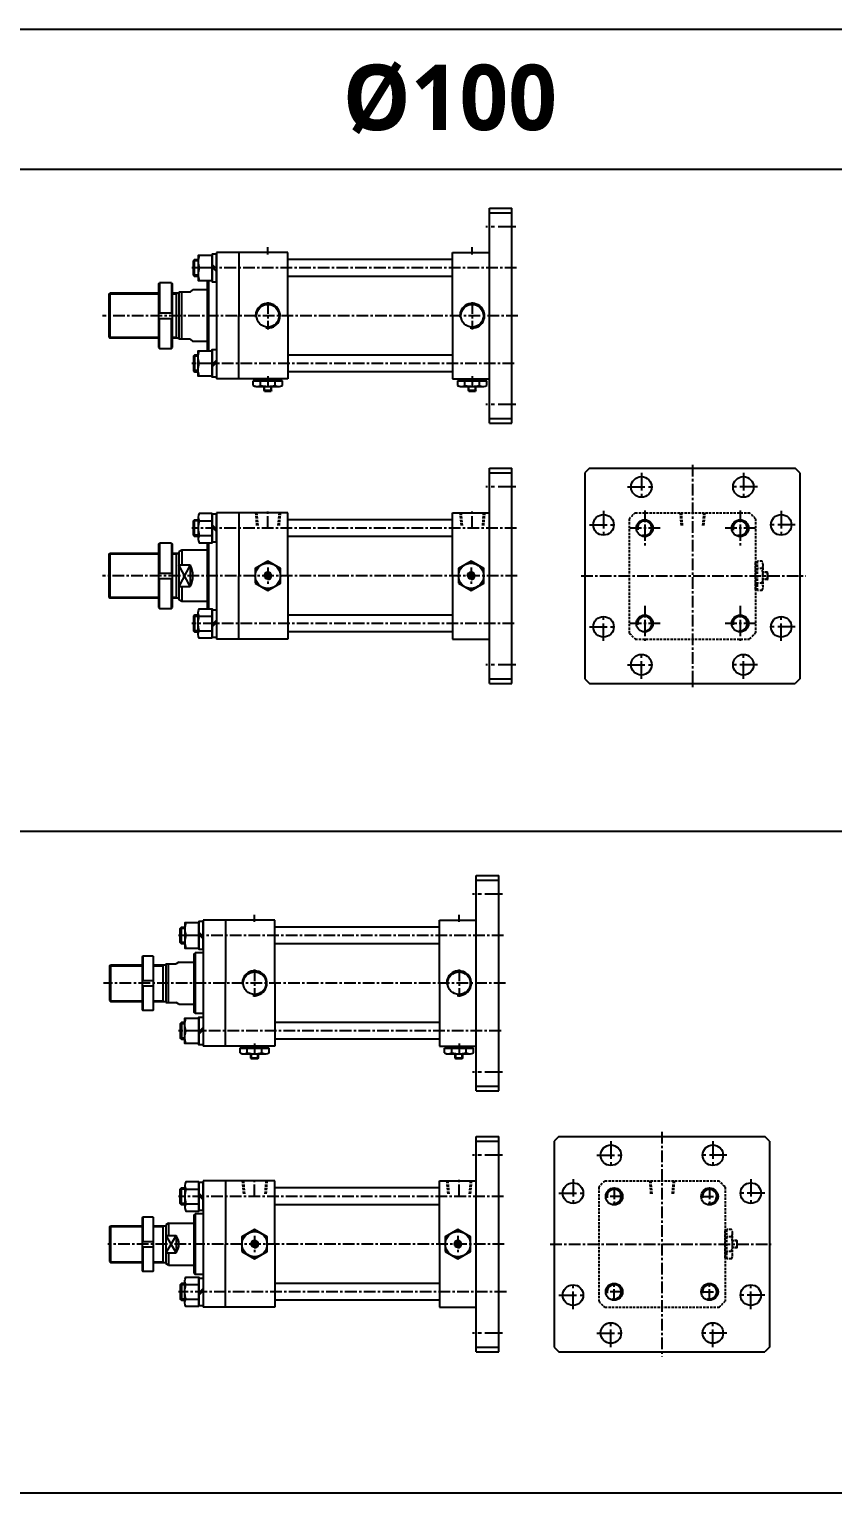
# Model space of a CAD drawing. Extents: x -819 to 9014, y 0 to 4350.
# Drawn here: x 3046 to 3905, y 2786 to 4350 of the extents above; entities that cross this region are included whole.
import ezdxf

# ---------------------------------------------------------------- set-up
doc = ezdxf.new("R2010")
doc.units = 0
doc.header["$LTSCALE"] = 10
doc.header["$MEASUREMENT"] = 0
for name, pattern in [('CENTER', [2, 1.25, -0.25, 0.25, -0.25]), ('CENTERX2', [4, 2.5, -0.5, 0.5, -0.5]), ('HIDDEN', [0.375, 0.25, -0.125])]:
    doc.linetypes.add(name, pattern=pattern)
doc.layers.get('0').update_dxf_attribs({"linetype": 'CONTINUOUS'})
doc.layers.get('DEFPOINTS').update_dxf_attribs({"linetype": 'CONTINUOUS'})
for name, color, linetype in [('CEN', 1, 'CENTERX2'), ('CENTER', 1, 'CENTER'), ('Line', 7, 'CONTINUOUS'), ('ML', 7, 'CONTINUOUS'), ('THIN', 3, 'CONTINUOUS'), ('외형선', 3, 'CONTINUOUS'), ('중심선', 1, 'CENTER')]:
    doc.layers.add(name, color=color, linetype=linetype)
doc.styles.add('문자', font='romans.shx')

msp = doc.modelspace()

# ---------------------------------------------------------------- linework, layer by layer
for p, q in [((0, 4349.7), (5072.2, 4349.7)), ((5072.2, 4199.7), (0, 4199.7)), ((0, 3492.7), (5072.2, 3492.7)), ((0, 2785.7), (5072.2, 2785.7))]:
    msp.add_line(p, q)
at = {"color": 7, "linetype": 'Continuous'}
for p, q in [((3285.3, 3969.1), (3285.3, 3974.1)), ((3285.3, 3974.1), (3291.6, 3974.1)), ((3286.3, 3974.1), (3286.3, 3976.1)), ((3286.3, 3976.1), (3315.4, 3976.1)), ((3291.6, 3974.1), (3316.4, 3974.1)), ((3293.1, 3969.1), (3293.1, 3974.1)), ((3308.6, 3969.1), (3308.6, 3974.1)), ((3315.4, 3974.1), (3315.4, 3976.1)), ((3316.4, 3969.1), (3316.4, 3974.1)), ((3503.8, 3969.1), (3503.8, 3974.1)), ((3503.8, 3974.1), (3510.1, 3974.1)), ((3504.8, 3974.1), (3504.8, 3976.1)), ((3504.8, 3976.1), (3533.9, 3976.1)), ((3510.1, 3974.1), (3534.9, 3974.1)), ((3511.6, 3969.1), (3511.6, 3974.1)), ((3527.1, 3969.1), (3527.1, 3974.1)), ((3533.9, 3974.1), (3533.9, 3976.1)), ((3534.9, 3969.1), (3534.9, 3974.1)), ((3288.4, 3968.1), (3313.3, 3968.1)), ((3296.8, 3968.3), (3296.8, 3968.3)), ((3296.8, 3963.6), (3296.8, 3968.1)), ((3296.8, 3963.6), (3297.3, 3963.1)), ((3304.8, 3963.6), (3296.8, 3963.6)), ((3297.3, 3963.1), (3304.3, 3963.1)), ((3304.8, 3963.6), (3304.3, 3963.1)), ((3304.8, 3963.6), (3304.8, 3968.1)), ((3506.9, 3968.1), (3531.8, 3968.1)), ((3515.3, 3968.3), (3515.3, 3968.3)), ((3515.3, 3963.6), (3515.3, 3968.1)), ((3515.3, 3963.6), (3515.8, 3963.1)), ((3523.3, 3963.6), (3515.3, 3963.6)), ((3515.8, 3963.1), (3522.8, 3963.1)), ((3523.3, 3963.6), (3522.8, 3963.1)), ((3523.3, 3963.6), (3523.3, 3968.1)), ((3271.1, 3255.8), (3271.1, 3260.8)), ((3271.1, 3260.8), (3277.5, 3260.8)), ((3272.1, 3260.8), (3272.1, 3262.8)), ((3272.1, 3262.8), (3301.3, 3262.8)), ((3274.3, 3254.8), (3299.1, 3254.8)), ((3277.5, 3260.8), (3302.3, 3260.8)), ((3278.9, 3255.8), (3278.9, 3260.8)), ((3282.7, 3255.1), (3282.7, 3255.1)), ((3282.7, 3250.3), (3282.7, 3254.8)), ((3290.7, 3250.3), (3290.7, 3254.8)), ((3294.5, 3255.8), (3294.5, 3260.8)), ((3301.3, 3260.8), (3301.3, 3262.8)), ((3302.3, 3255.8), (3302.3, 3260.8)), ((3489.6, 3255.8), (3489.6, 3260.8)), ((3489.6, 3260.8), (3496, 3260.8)), ((3490.6, 3260.8), (3490.6, 3262.8)), ((3490.6, 3262.8), (3519.8, 3262.8)), ((3492.8, 3254.8), (3517.6, 3254.8)), ((3496, 3260.8), (3520.8, 3260.8)), ((3497.4, 3255.8), (3497.4, 3260.8)), ((3501.2, 3255.1), (3501.2, 3255.1)), ((3501.2, 3250.3), (3501.2, 3254.8)), ((3509.2, 3250.3), (3509.2, 3254.8)), ((3513, 3255.8), (3513, 3260.8)), ((3519.8, 3260.8), (3519.8, 3262.8)), ((3520.8, 3255.8), (3520.8, 3260.8)), ((3282.7, 3250.3), (3283.2, 3249.8)), ((3290.7, 3250.3), (3282.7, 3250.3)), ((3283.2, 3249.8), (3290.2, 3249.8)), ((3290.7, 3250.3), (3290.2, 3249.8)), ((3501.2, 3250.3), (3501.7, 3249.8)), ((3509.2, 3250.3), (3501.2, 3250.3)), ((3501.7, 3249.8), (3508.7, 3249.8)), ((3509.2, 3250.3), (3508.7, 3249.8))]:
    msp.add_line(p, q, dxfattribs=at)
for points in [[(3287.3, 3757.8), (3300.8, 3750), (3314.3, 3757.8), (3314.3, 3773.4), (3300.8, 3781.2), (3287.3, 3773.4)], [(3504.6, 3757.8), (3518.1, 3750), (3531.6, 3757.8), (3531.6, 3773.4), (3518.1, 3781.2), (3504.6, 3773.4)], [(3299.4, 3768.1), (3298, 3765.6), (3299.4, 3763.1), (3302.3, 3763.1), (3303.7, 3765.6), (3302.3, 3768.1)], [(3516.7, 3768.1), (3515.2, 3765.6), (3516.7, 3763.1), (3519.5, 3763.1), (3521, 3765.6), (3519.5, 3768.1)], [(3273.2, 3043.6), (3286.7, 3035.8), (3300.2, 3043.6), (3300.2, 3059.2), (3286.7, 3067), (3273.2, 3059.2)], [(3490.5, 3043.6), (3504, 3035.8), (3517.5, 3043.6), (3517.5, 3059.2), (3504, 3067), (3490.5, 3059.2)], [(3285.3, 3053.9), (3283.8, 3051.4), (3285.3, 3048.9), (3288.2, 3048.9), (3289.6, 3051.4), (3288.2, 3053.9)], [(3502.5, 3053.9), (3501.1, 3051.4), (3502.5, 3048.9), (3505.4, 3048.9), (3506.8, 3051.4), (3505.4, 3053.9)]]:
    msp.add_lwpolyline(points, close=True, dxfattribs=at)
for centre, radius in [((3300.8, 3765.6), 13.5), ((3518.1, 3765.6), 13.5), ((3300.8, 3765.6), 3.5), ((3518.1, 3765.6), 3.5), ((3286.7, 3051.4), 13.5), ((3286.7, 3051.4), 3.5), ((3504, 3051.4), 13.5), ((3504, 3051.4), 3.5)]:
    msp.add_circle(centre, radius, dxfattribs=at)
for centre, radius, start, end in [((3288.4, 3973.7), 5.62, 235.6158, 270), ((3289.2, 3976.3), 8.22, 241.7006, 298.2994), ((3300.8, 3999.4), 31.3, 255.6172, 270.0141), ((3300.9, 3999.4), 31.3, 269.9859, 284.3828), ((3312.5, 3976.3), 8.22, 241.7006, 298.2994), ((3506.9, 3973.7), 5.62, 235.6158, 270), ((3507.7, 3976.3), 8.22, 241.7006, 298.2994), ((3519.3, 3999.4), 31.3, 255.6172, 270.0141), ((3519.4, 3999.4), 31.3, 269.9859, 284.3828), ((3531, 3976.3), 8.22, 241.7006, 298.2994), ((3274.3, 3260.4), 5.62, 235.6158, 270), ((3275, 3263), 8.22, 241.7006, 298.2994), ((3286.7, 3286.1), 31.3, 255.6172, 270.0141), ((3286.7, 3286.1), 31.3, 269.9859, 284.3828), ((3298.4, 3263), 8.22, 241.7006, 298.2994), ((3492.8, 3260.4), 5.62, 235.6158, 270), ((3493.5, 3263), 8.22, 241.7006, 298.2994), ((3505.2, 3286.1), 31.3, 255.6172, 270.0141), ((3505.2, 3286.1), 31.3, 269.9859, 284.3828), ((3516.9, 3263), 8.22, 241.7006, 298.2994)]:
    msp.add_arc(centre, radius, start, end, dxfattribs=at)
at = {"layer": 'CEN', "color": 1, "linetype": 'CENTER', "ltscale": 1.5}
for p, q in [((3565.8, 4138.6), (3533.8, 4138.6)), ((3565.8, 3948.6), (3533.8, 3948.6)), ((3700.2, 3875.6), (3700.2, 3845.6)), ((3809.2, 3875.6), (3809.2, 3845.6)), ((3565.8, 3860.6), (3533.8, 3860.6)), ((3685.2, 3860.6), (3715.2, 3860.6)), ((3824.2, 3860.6), (3794.2, 3860.6)), ((3659.7, 3835.1), (3659.7, 3805.1)), ((3849.7, 3835.1), (3849.7, 3805.1)), ((3644.7, 3820.1), (3674.7, 3820.1)), ((3864.7, 3820.1), (3834.7, 3820.1)), ((3659.7, 3696.1), (3659.7, 3726.1)), ((3849.7, 3696.1), (3849.7, 3726.1)), ((3644.7, 3711.1), (3674.7, 3711.1)), ((3864.7, 3711.1), (3834.7, 3711.1)), ((3700.2, 3655.6), (3700.2, 3685.6)), ((3809.2, 3655.6), (3809.2, 3685.6)), ((3565.8, 3670.6), (3533.8, 3670.6)), ((3685.2, 3670.6), (3715.2, 3670.6)), ((3824.2, 3670.6), (3794.2, 3670.6)), ((3551.7, 3425.3), (3519.7, 3425.3)), ((3551.7, 3235.3), (3519.7, 3235.3)), ((3667.6, 3161.4), (3667.6, 3131.4)), ((3776.6, 3161.4), (3776.6, 3131.4)), ((3551.7, 3146.4), (3519.7, 3146.4)), ((3652.6, 3146.4), (3682.6, 3146.4)), ((3791.6, 3146.4), (3761.6, 3146.4)), ((3627.1, 3120.9), (3627.1, 3090.9)), ((3817.1, 3120.9), (3817.1, 3090.9)), ((3612.1, 3105.9), (3642.1, 3105.9)), ((3832.1, 3105.9), (3802.1, 3105.9)), ((3627.1, 2981.9), (3627.1, 3011.9)), ((3817.1, 2981.9), (3817.1, 3011.9)), ((3612.1, 2996.9), (3642.1, 2996.9)), ((3832.1, 2996.9), (3802.1, 2996.9)), ((3551.7, 2956.4), (3519.7, 2956.4)), ((3652.6, 2956.4), (3682.6, 2956.4)), ((3667.6, 2941.4), (3667.6, 2971.4)), ((3791.6, 2956.4), (3761.6, 2956.4)), ((3776.6, 2941.4), (3776.6, 2971.4))]:
    msp.add_line(p, q, dxfattribs=at)
at = {"layer": 'CENTER'}
for p, q in [((3703.7, 3835.6), (3703.7, 3797.7)), ((3805.7, 3835.6), (3805.7, 3797.7)), ((3720.2, 3816.6), (3687.3, 3816.6)), ((3822.2, 3816.6), (3789.3, 3816.6)), ((3703.7, 3733.6), (3703.7, 3695.7)), ((3805.7, 3733.6), (3805.7, 3695.7)), ((3720.2, 3714.6), (3687.3, 3714.6)), ((3822.2, 3714.6), (3789.3, 3714.6)), ((3679.3, 3102.4), (3662.9, 3102.4)), ((3671.1, 3111.8), (3671.1, 3092.9)), ((3764.9, 3102.4), (3781.3, 3102.4)), ((3773.1, 3111.8), (3773.1, 3092.9)), ((3671.1, 2990.9), (3671.1, 3009.8)), ((3773.1, 2990.9), (3773.1, 3009.8)), ((3679.3, 3000.4), (3662.9, 3000.4)), ((3764.9, 3000.4), (3781.3, 3000.4))]:
    msp.add_line(p, q, dxfattribs=at)
at = {"layer": 'DEFPOINTS', "color": 0, "linetype": 'ByBlock'}
for p in [(3561.8, 3880.6), (3547.7, 3166.4)]:
    msp.add_point(p, dxfattribs=at)
at = {"layer": 'Line', "color": 6, "linetype": 'HIDDEN'}
for p, q in [((3287.6, 3833.1), (3288.9, 3819.1)), ((3288.8, 3833.1), (3290.1, 3818.6)), ((3312.9, 3833.1), (3311.6, 3818.6)), ((3314.1, 3833.1), (3312.8, 3819.1)), ((3506.1, 3833.1), (3507.4, 3819.1)), ((3507.3, 3833.1), (3508.6, 3818.6)), ((3531.4, 3833.1), (3530.1, 3818.6)), ((3532.6, 3833.1), (3531.3, 3819.1)), ((3741.5, 3833.1), (3742.7, 3819.1)), ((3742.7, 3833.1), (3743.9, 3818.6)), ((3766.8, 3833.1), (3765.5, 3818.6)), ((3767.9, 3833.1), (3766.7, 3819.1)), ((3273.5, 3118.9), (3274.7, 3104.9)), ((3274.7, 3118.9), (3275.9, 3104.3)), ((3298.8, 3118.9), (3297.5, 3104.3)), ((3299.9, 3118.9), (3298.7, 3104.9)), ((3492, 3118.9), (3493.2, 3104.9)), ((3493.2, 3118.9), (3494.4, 3104.3)), ((3517.3, 3118.9), (3516, 3104.3)), ((3518.4, 3118.9), (3517.2, 3104.9)), ((3708.9, 3118.9), (3710.1, 3104.9)), ((3710.1, 3118.9), (3711.3, 3104.3)), ((3734.2, 3118.9), (3732.9, 3104.3)), ((3735.3, 3118.9), (3734.1, 3104.9))]:
    msp.add_line(p, q, dxfattribs=at)
at = {"layer": 'ML'}
for p, q in [((3537.8, 4158.6), (3561.8, 4158.6)), ((3537.8, 4153.6), (3561.8, 4153.6)), ((3561.8, 3928.6), (3561.8, 4158.6)), ((3222.6, 4085.6), (3222.6, 4103.6)), ((3241.2, 4098.2), (3245.8, 4093.6)), ((3245.8, 4111.1), (3245.8, 3976.1)), ((3269.8, 4111.1), (3245.8, 4111.1)), ((3504.9, 4111.1), (3531.3, 4111.1)), ((3241.2, 4094.6), (3227.5, 4094.6)), ((3241.2, 4095.6), (3245.8, 4091)), ((3130.8, 4066.6), (3131.8, 4067.6)), ((3130.8, 4066.6), (3130.8, 4020.6)), ((3131.8, 4067.6), (3131.8, 4019.6)), ((3183.9, 4077.6), (3184.9, 4078.6)), ((3183.9, 4077.6), (3183.9, 4009.6)), ((3184.9, 4078.6), (3184.9, 4046.6)), ((3197.9, 4078.6), (3184.9, 4078.6)), ((3197.9, 4078.6), (3197.9, 4046.6)), ((3197.9, 4078.6), (3198.9, 4077.6)), ((3198.9, 4009.6), (3198.9, 4077.6)), ((3202.8, 4067.6), (3202.8, 4019.6)), ((3205.8, 4068.6), (3205.8, 4018.6)), ((3208.8, 4018.6), (3208.8, 4068.6)), ((3217.8, 4068.6), (3220.8, 4071.1)), ((3235.8, 4081.1), (3235.8, 4006.1)), ((3237.3, 4081.1), (3237.3, 4006.1)), ((3183.9, 4046.6), (3198.9, 4046.6)), ((3183.9, 4040.6), (3198.9, 4040.6)), ((3184.9, 4008.6), (3184.9, 4040.6)), ((3197.9, 4008.6), (3197.9, 4040.6)), ((3130.8, 4020.6), (3131.8, 4019.6)), ((3183.9, 4009.6), (3184.9, 4008.6)), ((3184.9, 4008.6), (3197.9, 4008.6)), ((3197.9, 4008.6), (3198.9, 4009.6)), ((3217.8, 4018.6), (3220.8, 4016.1)), ((3222.6, 4001.6), (3222.6, 3983.6)), ((3241.2, 3992.6), (3227.5, 3992.6)), ((3241.2, 3991.6), (3245.8, 3996.2)), ((3241.2, 3989), (3245.8, 3993.6)), ((3269.8, 3976.1), (3245.8, 3976.1)), ((3537.8, 3933.6), (3561.8, 3933.6)), ((3537.8, 3928.6), (3561.8, 3928.6)), ((3537.8, 3880.6), (3561.8, 3880.6)), ((3561.8, 3650.6), (3561.8, 3880.6)), ((3644.7, 3880.6), (3639.7, 3875.6)), ((3644.7, 3880.6), (3864.7, 3880.6)), ((3869.7, 3875.6), (3864.7, 3880.6)), ((3537.8, 3875.6), (3561.8, 3875.6)), ((3639.7, 3875.6), (3639.7, 3655.6)), ((3869.7, 3875.6), (3869.7, 3655.6)), ((3269.8, 3833.1), (3245.8, 3833.1)), ((3245.8, 3833.1), (3245.8, 3698.1)), ((3504.9, 3833.1), (3531.3, 3833.1)), ((3222.6, 3807.6), (3222.6, 3825.6)), ((3226.2, 3828.3), (3226.2, 3804.9)), ((3227.5, 3824.4), (3241.2, 3824.4)), ((3241.2, 3820.2), (3245.8, 3815.6)), ((3241.2, 3817.6), (3245.8, 3813)), ((3183.9, 3799.6), (3184.9, 3800.6)), ((3197.9, 3800.6), (3184.9, 3800.6)), ((3184.9, 3800.6), (3184.9, 3768.6)), ((3197.9, 3800.6), (3198.9, 3799.6)), ((3197.9, 3800.6), (3197.9, 3768.6)), ((3227.5, 3808.8), (3241.2, 3808.8)), ((3235.8, 3801), (3235.8, 3730.2)), ((3237.3, 3801), (3237.3, 3730.2)), ((3130.8, 3788.6), (3131.8, 3789.6)), ((3130.8, 3788.6), (3130.8, 3742.6)), ((3131.8, 3789.6), (3131.8, 3741.6)), ((3183.9, 3799.6), (3183.9, 3731.6)), ((3198.9, 3731.6), (3198.9, 3799.6)), ((3202.8, 3789.6), (3202.8, 3741.6)), ((3208.8, 3793.1), (3205.8, 3791.4)), ((3205.8, 3791.4), (3205.8, 3739.9)), ((3208.8, 3793.1), (3208.8, 3777.2)), ((3205.8, 3777.2), (3217.8, 3777.2)), ((3217.8, 3777.2), (3217.8, 3754.1)), ((3183.9, 3768.6), (3198.9, 3768.6)), ((3183.9, 3762.6), (3198.9, 3762.6)), ((3184.9, 3730.6), (3184.9, 3762.6)), ((3197.9, 3730.6), (3197.9, 3762.6)), ((3205.8, 3754.1), (3217.8, 3754.1)), ((3208.8, 3754.1), (3208.8, 3738.1)), ((3130.8, 3742.6), (3131.8, 3741.6)), ((3208.8, 3738.1), (3205.8, 3739.9)), ((3183.9, 3731.6), (3184.9, 3730.6)), ((3184.9, 3730.6), (3197.9, 3730.6)), ((3197.9, 3730.6), (3198.9, 3731.6)), ((3222.6, 3723.6), (3222.6, 3705.6)), ((3226.2, 3702.9), (3226.2, 3726.3)), ((3227.5, 3722.4), (3241.2, 3722.4)), ((3227.5, 3706.8), (3241.2, 3706.8)), ((3241.2, 3713.6), (3245.8, 3718.2)), ((3241.2, 3711), (3245.8, 3715.6)), ((3269.8, 3698.1), (3245.8, 3698.1)), ((3537.8, 3655.6), (3561.8, 3655.6)), ((3537.8, 3650.6), (3561.8, 3650.6)), ((3639.7, 3655.6), (3644.7, 3650.6)), ((3644.7, 3650.6), (3864.7, 3650.6)), ((3869.7, 3655.6), (3864.7, 3650.6)), ((3523.7, 3445.3), (3547.7, 3445.3)), ((3547.7, 3215.3), (3547.7, 3445.3)), ((3523.7, 3440.3), (3547.7, 3440.3)), ((3231.7, 3397.8), (3231.7, 3262.8)), ((3255.7, 3397.8), (3231.7, 3397.8)), ((3490.7, 3397.8), (3517.2, 3397.8)), ((3208.5, 3372.3), (3208.5, 3390.3)), ((3227.1, 3381.3), (3213.3, 3381.3)), ((3227.1, 3384.9), (3231.7, 3380.3)), ((3227.1, 3382.3), (3231.7, 3377.7)), ((3221.7, 3361.3), (3223.2, 3362.8)), ((3223.2, 3362.8), (3223.2, 3297.8)), ((3131.7, 3348.8), (3132.7, 3349.8)), ((3131.7, 3348.8), (3131.7, 3311.8)), ((3132.7, 3349.8), (3132.7, 3310.8)), ((3166.6, 3358.8), (3167.1, 3359.3)), ((3166.6, 3358.8), (3166.6, 3301.8)), ((3167.1, 3359.3), (3167.1, 3333.3)), ((3178.1, 3359.3), (3167.1, 3359.3)), ((3178.1, 3359.3), (3178.1, 3333.3)), ((3178.1, 3359.3), (3178.6, 3358.8)), ((3178.6, 3301.8), (3178.6, 3358.8)), ((3188.7, 3349.8), (3188.7, 3310.8)), ((3191.7, 3350.8), (3191.7, 3309.8)), ((3194.7, 3309.8), (3194.7, 3350.8)), ((3205.7, 3352.8), (3202.7, 3350.8)), ((3221.7, 3361.3), (3221.7, 3299.3)), ((3166.6, 3333.3), (3178.6, 3333.3)), ((3166.6, 3327.3), (3178.6, 3327.3)), ((3167.1, 3327.3), (3167.1, 3301.3)), ((3178.1, 3327.3), (3178.1, 3301.3)), ((3131.7, 3311.8), (3132.7, 3310.8)), ((3166.6, 3301.8), (3167.1, 3301.3)), ((3167.1, 3301.3), (3178.1, 3301.3)), ((3178.1, 3301.3), (3178.6, 3301.8)), ((3205.7, 3307.8), (3202.7, 3309.8)), ((3208.5, 3288.3), (3208.5, 3270.3)), ((3223.2, 3297.8), (3221.7, 3299.3)), ((3227.1, 3279.3), (3213.3, 3279.3)), ((3227.1, 3278.3), (3231.7, 3282.9)), ((3227.1, 3275.7), (3231.7, 3280.3)), ((3255.7, 3262.8), (3231.7, 3262.8)), ((3523.7, 3220.3), (3547.7, 3220.3)), ((3523.7, 3215.3), (3547.7, 3215.3)), ((3523.7, 3166.4), (3547.7, 3166.4)), ((3523.7, 3161.4), (3547.7, 3161.4)), ((3547.7, 2936.4), (3547.7, 3166.4)), ((3612.1, 3166.4), (3607.1, 3161.4)), ((3607.1, 3161.4), (3607.1, 2941.4)), ((3612.1, 3166.4), (3832.1, 3166.4)), ((3837.1, 3161.4), (3832.1, 3166.4)), ((3837.1, 3161.4), (3837.1, 2941.4)), ((3212.1, 3114.1), (3212.1, 3090.7)), ((3255.7, 3118.9), (3231.7, 3118.9)), ((3231.7, 3118.9), (3231.7, 2983.9)), ((3490.7, 3118.9), (3517.2, 3118.9)), ((3208.5, 3093.4), (3208.5, 3111.4)), ((3213.3, 3110.2), (3227.1, 3110.2)), ((3227.1, 3106), (3231.7, 3101.4)), ((3227.1, 3103.4), (3231.7, 3098.8)), ((3213.3, 3094.6), (3227.1, 3094.6)), ((3221.7, 3082.4), (3223.2, 3083.9)), ((3221.7, 3082.4), (3221.7, 3020.4)), ((3223.2, 3083.9), (3223.2, 3018.9)), ((3131.7, 3069.9), (3132.7, 3070.9)), ((3131.7, 3069.9), (3131.7, 3032.9)), ((3132.7, 3070.9), (3132.7, 3031.9)), ((3166.6, 3079.9), (3167.1, 3080.4)), ((3166.6, 3079.9), (3166.6, 3022.9)), ((3167.1, 3080.4), (3167.1, 3054.4)), ((3178.1, 3080.4), (3167.1, 3080.4)), ((3178.1, 3080.4), (3178.1, 3054.4)), ((3178.1, 3080.4), (3178.6, 3079.9)), ((3178.6, 3022.9), (3178.6, 3079.9)), ((3188.7, 3070.9), (3188.7, 3031.9)), ((3194.7, 3073.9), (3191.7, 3072.1)), ((3191.7, 3072.1), (3191.7, 3030.6)), ((3194.7, 3073.9), (3194.7, 3060.6)), ((3166.6, 3054.4), (3178.6, 3054.4)), ((3191.7, 3060.6), (3202.7, 3060.6)), ((3202.7, 3060.6), (3202.7, 3042.1)), ((3166.6, 3048.4), (3178.6, 3048.4)), ((3167.1, 3048.4), (3167.1, 3022.4)), ((3178.1, 3048.4), (3178.1, 3022.4)), ((3191.7, 3042.1), (3202.7, 3042.1)), ((3194.7, 3042.1), (3194.7, 3028.9)), ((3131.7, 3032.9), (3132.7, 3031.9)), ((3166.6, 3022.9), (3167.1, 3022.4)), ((3167.1, 3022.4), (3178.1, 3022.4)), ((3178.1, 3022.4), (3178.6, 3022.9)), ((3194.7, 3028.9), (3191.7, 3030.6)), ((3221.7, 3020.4), (3223.2, 3018.9)), ((3208.5, 3009.4), (3208.5, 2991.4)), ((3212.1, 2988.7), (3212.1, 3012.1)), ((3213.3, 3008.2), (3227.1, 3008.2)), ((3227.1, 2999.4), (3231.7, 3004)), ((3213.3, 2992.6), (3227.1, 2992.6)), ((3227.1, 2996.8), (3231.7, 3001.4)), ((3255.7, 2983.9), (3231.7, 2983.9)), ((3523.7, 2941.4), (3547.7, 2941.4)), ((3607.1, 2941.4), (3612.1, 2936.4)), ((3837.1, 2941.4), (3832.1, 2936.4)), ((3523.7, 2936.4), (3547.7, 2936.4)), ((3612.1, 2936.4), (3832.1, 2936.4))]:
    msp.add_line(p, q, dxfattribs=at)
at = {"layer": 'ML', "color": 1, "linetype": 'CENTER'}
for p, q in [((3300.8, 4109), (3300.8, 4116.7)), ((3519.3, 4109), (3519.3, 4116.7)), ((3300.8, 4058.1), (3300.8, 4029)), ((3519.3, 4058.1), (3519.3, 4029)), ((3300.8, 3979.1), (3300.8, 3967.5)), ((3519.3, 3979.1), (3519.3, 3967.5)), ((3754.7, 3884.1), (3754.7, 3645.8)), ((3300.8, 3817), (3300.8, 3834.9)), ((3519.3, 3817), (3519.3, 3834.9)), ((3300.8, 3774.4), (3300.8, 3756.8)), ((3518.1, 3774.4), (3518.1, 3756.8)), ((3635.7, 3765.6), (3875.9, 3765.6)), ((3286.7, 3395.7), (3286.7, 3403.4)), ((3505.2, 3395.7), (3505.2, 3403.4)), ((3286.7, 3344.8), (3286.7, 3315.8)), ((3505.2, 3344.8), (3505.2, 3315.8)), ((3286.7, 3265.8), (3286.7, 3254.2)), ((3505.2, 3265.8), (3505.2, 3254.2)), ((3722.1, 3171.6), (3722.1, 2931.4)), ((3286.7, 3102.7), (3286.7, 3120.6)), ((3505.2, 3102.7), (3505.2, 3120.6)), ((3286.7, 3060.2), (3286.7, 3042.6)), ((3504, 3060.2), (3504, 3042.6)), ((3602.6, 3051.4), (3839.1, 3051.4))]:
    msp.add_line(p, q, dxfattribs=at)
at = {"layer": 'ML', "color": 2}
for p, q in [((3202.8, 4066.8), (3204.1, 4067.6)), ((3202.8, 4020.3), (3204.1, 4019.6)), ((3297.3, 3968.3), (3297.3, 3968.3)), ((3297.3, 3963.1), (3297.3, 3968.1)), ((3304.3, 3963.1), (3304.3, 3968.1)), ((3515.8, 3968.3), (3515.8, 3968.3)), ((3515.8, 3963.1), (3515.8, 3968.1)), ((3522.8, 3963.1), (3522.8, 3968.1)), ((3561.8, 3842.6), (3561.8, 3843)), ((3202.8, 3788.9), (3204.1, 3789.6)), ((3217.8, 3777.2), (3205.8, 3754.1)), ((3217.8, 3754.1), (3205.8, 3777.2)), ((3202.8, 3742.4), (3204.1, 3741.6)), ((3188.7, 3349), (3190, 3349.8)), ((3188.7, 3311.5), (3190, 3310.8)), ((3283.2, 3255), (3283.2, 3255)), ((3283.2, 3249.8), (3283.2, 3254.8)), ((3290.2, 3249.8), (3290.2, 3254.8)), ((3501.7, 3255), (3501.7, 3255)), ((3501.7, 3249.8), (3501.7, 3254.8)), ((3508.7, 3249.8), (3508.7, 3254.8)), ((3188.7, 3070.1), (3190, 3070.9)), ((3191.7, 3060.6), (3202.7, 3042.1)), ((3202.7, 3060.6), (3191.7, 3042.1)), ((3188.7, 3032.6), (3190, 3031.9))]:
    msp.add_line(p, q, dxfattribs=at)
at = {"layer": 'ML', "color": 6, "linetype": 'HIDDEN'}
for p, q in [((3693.7, 3833.1), (3815.7, 3833.1)), ((3687.2, 3826.7), (3687.2, 3704.6)), ((3822.2, 3826.7), (3822.2, 3704.6)), ((3822.2, 3751), (3822.2, 3780.2)), ((3824.2, 3780.2), (3822.2, 3780.2)), ((3829.2, 3781.2), (3824.2, 3781.2)), ((3824.2, 3756.4), (3824.2, 3781.2)), ((3829.2, 3773.4), (3824.2, 3773.4)), ((3830.2, 3753.2), (3830.2, 3778.1)), ((3834.7, 3769.6), (3830.2, 3769.6)), ((3834.7, 3769.6), (3835.2, 3769.1)), ((3834.7, 3769.6), (3834.7, 3761.6)), ((3829.2, 3757.8), (3824.2, 3757.8)), ((3824.2, 3750), (3824.2, 3756.4)), ((3830, 3762.1), (3830, 3762.1)), ((3830, 3761.6), (3830, 3761.6)), ((3835.2, 3769.1), (3830.2, 3769.1)), ((3835.2, 3762.1), (3830.2, 3762.1)), ((3834.7, 3761.6), (3830.2, 3761.6)), ((3834.7, 3761.6), (3835.2, 3762.1)), ((3835.2, 3762.1), (3835.2, 3769.1)), ((3824.2, 3751), (3822.2, 3751)), ((3829.2, 3750), (3824.2, 3750)), ((3693.7, 3698.1), (3815.7, 3698.1)), ((3654.6, 3112.4), (3654.6, 2990.3)), ((3661.1, 3118.9), (3783.2, 3118.9)), ((3789.6, 3112.4), (3789.6, 2990.3)), ((3789.6, 3036.8), (3789.6, 3066)), ((3791.6, 3066), (3789.6, 3066)), ((3796.6, 3067), (3791.6, 3067)), ((3791.6, 3042.1), (3791.6, 3067)), ((3796.6, 3059.2), (3791.6, 3059.2)), ((3797.6, 3038.9), (3797.6, 3063.8)), ((3802.1, 3055.4), (3797.6, 3055.4)), ((3802.6, 3054.9), (3797.6, 3054.9)), ((3802.1, 3055.4), (3802.6, 3054.9)), ((3802.1, 3055.4), (3802.1, 3047.4)), ((3802.6, 3047.9), (3802.6, 3054.9)), ((3791.6, 3036.8), (3789.6, 3036.8)), ((3796.6, 3043.6), (3791.6, 3043.6)), ((3791.6, 3035.8), (3791.6, 3042.1)), ((3796.6, 3035.8), (3791.6, 3035.8)), ((3797.4, 3047.9), (3797.4, 3047.9)), ((3797.4, 3047.4), (3797.4, 3047.4)), ((3802.6, 3047.9), (3797.6, 3047.9)), ((3802.1, 3047.4), (3797.6, 3047.4)), ((3802.1, 3047.4), (3802.6, 3047.9)), ((3661.1, 2983.9), (3783.2, 2983.9))]:
    msp.add_line(p, q, dxfattribs=at)
at = {"layer": 'ML'}
for points in [[(3226.2, 4085.6), (3222.6, 4085.6), (3221.2, 4086.9), (3221.2, 4102.2), (3222.6, 4103.6), (3226.2, 4103.6)], [(3245.8, 4079.8), (3245.8, 4109.4), (3241.2, 4109.4), (3241.2, 4079.8), (3245.8, 4079.8)], [(3245.8, 4007.4), (3245.8, 3977.8), (3241.2, 3977.8), (3241.2, 4007.4), (3245.8, 4007.4)], [(3226.2, 4001.6), (3222.6, 4001.6), (3221.2, 4000.2), (3221.2, 3984.9), (3222.6, 3983.6), (3226.2, 3983.6)], [(3226.2, 3807.6), (3222.6, 3807.6), (3221.2, 3809), (3221.2, 3824.3), (3222.6, 3825.6), (3226.2, 3825.6)], [(3245.8, 3801.8), (3245.8, 3831.4), (3241.2, 3831.4), (3241.2, 3801.8), (3245.8, 3801.8)], [(3226.2, 3723.6), (3222.6, 3723.6), (3221.2, 3722.3), (3221.2, 3707), (3222.6, 3705.6), (3226.2, 3705.6)], [(3245.8, 3729.4), (3245.8, 3699.8), (3241.2, 3699.8), (3241.2, 3729.4), (3245.8, 3729.4)], [(3231.7, 3366.5), (3231.7, 3396.1), (3227.1, 3396.1), (3227.1, 3366.5), (3231.7, 3366.5)], [(3212.1, 3372.3), (3208.5, 3372.3), (3207.1, 3373.7), (3207.1, 3388.9), (3208.5, 3390.3), (3212.1, 3390.3)], [(3212.1, 3288.3), (3208.5, 3288.3), (3207.1, 3286.9), (3207.1, 3271.7), (3208.5, 3270.3), (3212.1, 3270.3)], [(3231.7, 3294.1), (3231.7, 3264.5), (3227.1, 3264.5), (3227.1, 3294.1), (3231.7, 3294.1)], [(3231.7, 3087.6), (3231.7, 3117.2), (3227.1, 3117.2), (3227.1, 3087.6), (3231.7, 3087.6)], [(3212.1, 3093.4), (3208.5, 3093.4), (3207.1, 3094.7), (3207.1, 3110), (3208.5, 3111.4), (3212.1, 3111.4)], [(3212.1, 3009.4), (3208.5, 3009.4), (3207.1, 3008), (3207.1, 2992.7), (3208.5, 2991.4), (3212.1, 2991.4)], [(3231.7, 3015.2), (3231.7, 2985.6), (3227.1, 2985.6), (3227.1, 3015.2), (3231.7, 3015.2)]]:
    msp.add_lwpolyline(points, dxfattribs=at)
for points in [[(3227.5, 4108.1, 0.178633), (3227.5, 4094.6, 0.178633), (3227.5, 4081.1)], [(3227.5, 3979.1, -0.178633), (3227.5, 3992.6, -0.178633), (3227.5, 4006.1)], [(3241.2, 3832.2), (3227.5, 3832.2, 0.309401), (3227.5, 3824.4, 0.154701), (3227.5, 3808.8, 0.309401), (3227.5, 3801), (3241.2, 3801), (3241.2, 3832.2)], [(3241.2, 3699), (3227.5, 3699, -0.309401), (3227.5, 3706.8, -0.154701), (3227.5, 3722.4, -0.309401), (3227.5, 3730.2), (3241.2, 3730.2), (3241.2, 3699)], [(3213.3, 3394.8, 0.178633), (3213.3, 3381.3, 0.178633), (3213.3, 3367.8)], [(3213.3, 3265.8, -0.178633), (3213.3, 3279.3, -0.178633), (3213.3, 3292.8)], [(3227.1, 3118), (3213.3, 3118, 0.309401), (3213.3, 3110.2, 0.154701), (3213.3, 3094.6, 0.309401), (3213.3, 3086.8), (3227.1, 3086.8), (3227.1, 3118)], [(3227.1, 2984.8), (3213.3, 2984.8, -0.309401), (3213.3, 2992.6, -0.154701), (3213.3, 3008.2, -0.309401), (3213.3, 3016), (3227.1, 3016), (3227.1, 2984.8)]]:
    msp.add_lwpolyline(points, format="xyb", dxfattribs=at)
for points in [[(3241.2, 4108.1), (3226.2, 4108.1), (3226.2, 4081.1), (3241.2, 4081.1)], [(3241.2, 3979.1), (3226.2, 3979.1), (3226.2, 4006.1), (3241.2, 4006.1)], [(3227.1, 3394.8), (3212.1, 3394.8), (3212.1, 3367.8), (3227.1, 3367.8)], [(3227.1, 3265.8), (3212.1, 3265.8), (3212.1, 3292.8), (3227.1, 3292.8)]]:
    msp.add_lwpolyline(points, close=True, dxfattribs=at)
for centre, radius in [((3300.8, 4043.6), 12.1), ((3519.3, 4043.6), 12.1), ((3700.2, 3860.6), 11), ((3809.2, 3860.6), 11), ((3659.7, 3820.1), 11), ((3703.7, 3816.6), 9), ((3805.7, 3816.6), 9), ((3849.7, 3820.1), 11), ((3703.7, 3714.6), 9), ((3805.7, 3714.6), 9), ((3659.7, 3711.1), 11), ((3849.7, 3711.1), 11), ((3700.2, 3670.6), 11), ((3809.2, 3670.6), 11), ((3286.7, 3330.3), 12.1), ((3505.2, 3330.3), 12.1), ((3667.6, 3146.4), 11), ((3776.6, 3146.4), 11), ((3627.1, 3105.9), 11), ((3817.1, 3105.9), 11), ((3671.1, 3102.4), 9), ((3773.1, 3102.4), 9), ((3627.1, 2996.9), 11), ((3671.1, 3000.4), 9), ((3773.1, 3000.4), 9), ((3817.1, 2996.9), 11), ((3667.6, 2956.4), 11), ((3776.6, 2956.4), 11)]:
    msp.add_circle(centre, radius, dxfattribs=at)
at = {"layer": 'ML', "color": 2}
for centre, radius, start, end in [((3300.8, 4043.6), 13.2, 260.9473, 186.2259), ((3519.3, 4043.6), 13.2, 260.9473, 186.2259), ((3703.7, 3816.6), 7.65, 253.1213, 193.0698), ((3805.7, 3816.6), 7.65, 251.1433, 195.5304), ((3300.8, 3765.6), 4, 270, 180), ((3518.1, 3765.6), 4, 270, 180), ((3703.7, 3714.6), 7.65, 270, 189.4627), ((3805.7, 3714.6), 7.65, 258.8035, 190.4531), ((3286.7, 3330.3), 13.2, 260.9473, 186.2259), ((3505.2, 3330.3), 13.2, 260.9473, 186.2259), ((3671.1, 3102.4), 7.65, 258.1216, 192.6604), ((3773.1, 3102.4), 7.65, 257.8302, 192.2239), ((3286.7, 3051.4), 4, 270, 180), ((3504, 3051.4), 4, 270, 180), ((3671.1, 3000.4), 7.65, 253.1156, 190.6338), ((3773.1, 3000.4), 7.65, 250.8444, 189.6018)]:
    msp.add_arc(centre, radius, start, end, dxfattribs=at)
at = {"layer": 'ML', "color": 6, "linetype": 'HIDDEN'}
for centre, radius, start, end in [((3754.7, 3765.6), 91, 132.1186, 137.8814), ((3754.7, 3765.6), 91, 42.1186, 47.8814), ((3822, 3777.3), 8.22, 331.7006, 28.2994), ((3798.9, 3765.6), 31.3, 359.9859, 14.3828), ((3798.9, 3765.6), 31.3, 345.6172, 0.0141), ((3822, 3753.9), 8.22, 331.7006, 28.2994), ((3824.6, 3753.2), 5.62, 325.6158, 0), ((3754.7, 3765.6), 91, 222.1186, 227.8814), ((3754.7, 3765.6), 91, 312.1186, 317.8814), ((3722.1, 3051.4), 91, 132.1186, 137.8814), ((3722.1, 3051.4), 91, 42.1186, 47.8814), ((3789.4, 3063.1), 8.22, 331.7006, 28.2994), ((3766.3, 3051.4), 31.3, 359.9859, 14.3828), ((3766.3, 3051.4), 31.3, 345.6172, 0.0141), ((3789.4, 3039.7), 8.22, 331.7006, 28.2994), ((3792, 3038.9), 5.62, 325.6158, 0), ((3722.1, 3051.4), 91, 222.1186, 227.8814), ((3722.1, 3051.4), 91, 312.1186, 317.8814)]:
    msp.add_arc(centre, radius, start, end, dxfattribs=at)
at = {"layer": 'ML'}
for centre, radius, start, end in [((3197.1, 3765.6), 23.7, 330.8896, 29.1104), ((3189.9, 3051.4), 15.8, 324.1474, 35.8526)]:
    msp.add_arc(centre, radius, start, end, dxfattribs=at)
at = {"layer": 'THIN', "color": 2}
for p, q in [((3226.2, 4102.2), (3221.2, 4102.2)), ((3226.2, 4086.9), (3221.2, 4086.9)), ((3226.2, 4000.2), (3221.2, 4000.2)), ((3226.2, 3984.9), (3221.2, 3984.9)), ((3226.2, 3824.3), (3221.2, 3824.3)), ((3226.2, 3809), (3221.2, 3809)), ((3226.2, 3722.3), (3221.2, 3722.3)), ((3226.2, 3707), (3221.2, 3707)), ((3212.1, 3388.9), (3207.1, 3388.9)), ((3212.1, 3373.7), (3207.1, 3373.7)), ((3212.1, 3286.9), (3207.1, 3286.9)), ((3212.1, 3271.7), (3207.1, 3271.7)), ((3212.1, 3110), (3207.1, 3110)), ((3212.1, 3094.7), (3207.1, 3094.7)), ((3212.1, 3008), (3207.1, 3008)), ((3212.1, 2992.7), (3207.1, 2992.7))]:
    msp.add_line(p, q, dxfattribs=at)
at = {"layer": '외형선', "color": 7}
for p, q in [((3537.8, 3928.6), (3537.8, 4158.6)), ((3322.3, 4111.1), (3269.8, 4111.1)), ((3269.8, 4111.1), (3269.8, 4043.6)), ((3322.3, 4043.6), (3322.3, 4111.1)), ((3498.3, 4111.1), (3537.8, 4111.1)), ((3498.3, 4043.6), (3498.3, 4111.1)), ((3269.8, 3976.1), (3269.8, 4043.6)), ((3322.3, 4043.6), (3322.3, 3976.1)), ((3498.3, 4043.6), (3498.3, 3976.1)), ((3322.3, 3976.1), (3269.8, 3976.1)), ((3498.3, 3976.1), (3537.8, 3976.1)), ((3537.8, 3650.6), (3537.8, 3880.6)), ((3269.8, 3833.1), (3269.8, 3765.6)), ((3322.3, 3833.1), (3269.8, 3833.1)), ((3322.3, 3765.6), (3322.3, 3833.1)), ((3498.3, 3833.1), (3537.8, 3833.1)), ((3498.3, 3765.6), (3498.3, 3833.1)), ((3269.8, 3698.1), (3269.8, 3765.6)), ((3322.3, 3765.6), (3322.3, 3698.1)), ((3498.3, 3765.6), (3498.3, 3698.1)), ((3322.3, 3698.1), (3269.8, 3698.1)), ((3498.3, 3698.1), (3537.8, 3698.1)), ((3523.7, 3215.3), (3523.7, 3445.3)), ((3308.2, 3397.8), (3255.7, 3397.8)), ((3255.7, 3397.8), (3255.7, 3330.3)), ((3308.2, 3330.3), (3308.2, 3397.8)), ((3484.2, 3397.8), (3523.7, 3397.8)), ((3484.2, 3330.3), (3484.2, 3397.8)), ((3255.7, 3262.8), (3255.7, 3330.3)), ((3308.2, 3330.3), (3308.2, 3262.8)), ((3484.2, 3330.3), (3484.2, 3262.8)), ((3308.2, 3262.8), (3255.7, 3262.8)), ((3484.2, 3262.8), (3523.7, 3262.8)), ((3523.7, 2936.4), (3523.7, 3166.4)), ((3255.7, 3118.9), (3255.7, 3051.4)), ((3308.2, 3118.9), (3255.7, 3118.9)), ((3308.2, 3051.4), (3308.2, 3118.9)), ((3484.2, 3118.9), (3523.7, 3118.9)), ((3484.2, 3051.4), (3484.2, 3118.9)), ((3255.7, 2983.9), (3255.7, 3051.4)), ((3308.2, 3051.4), (3308.2, 2983.9)), ((3484.2, 3051.4), (3484.2, 2983.9)), ((3308.2, 2983.9), (3255.7, 2983.9)), ((3484.2, 2983.9), (3523.7, 2983.9))]:
    msp.add_line(p, q, dxfattribs=at)
at = {"layer": '외형선', "color": 2, "linetype": 'Continuous'}
for p, q in [((3132, 3349), (3166.6, 3349)), ((3178.6, 3349), (3188.7, 3349)), ((3132, 3311.5), (3166.6, 3311.5)), ((3178.6, 3311.5), (3188.7, 3311.5)), ((3132, 3070.1), (3166.6, 3070.1)), ((3178.6, 3070.1), (3188.7, 3070.1)), ((3132, 3032.6), (3166.6, 3032.6)), ((3178.6, 3032.6), (3188.7, 3032.6))]:
    msp.add_line(p, q, dxfattribs=at)
at = {"layer": '외형선', "color": 7, "linetype": 'Continuous'}
for p, q in [((3132.7, 3349.8), (3166.6, 3349.8)), ((3178.6, 3349.8), (3191.7, 3349.8)), ((3191.7, 3350.8), (3202.7, 3350.8)), ((3205.7, 3352.8), (3221.7, 3352.8)), ((3132.7, 3310.8), (3166.6, 3310.8)), ((3178.6, 3310.8), (3191.7, 3310.8)), ((3191.7, 3309.8), (3202.7, 3309.8)), ((3205.7, 3307.8), (3221.7, 3307.8)), ((3132.7, 3070.9), (3166.6, 3070.9)), ((3178.6, 3070.9), (3191.7, 3070.9)), ((3194.7, 3073.9), (3221.7, 3073.9)), ((3132.7, 3031.9), (3166.6, 3031.9)), ((3178.6, 3031.9), (3191.7, 3031.9)), ((3194.7, 3028.9), (3221.7, 3028.9))]:
    msp.add_line(p, q, dxfattribs=at)
at = {"layer": '중심선', "color": 7, "linetype": 'Continuous'}
for p, q in [((3498.3, 4103.6), (3322.3, 4103.6)), ((3498.3, 4085.6), (3322.3, 4085.6)), ((3183.9, 4067.6), (3131.8, 4067.6)), ((3205.8, 4067.6), (3198.9, 4067.6)), ((3217.8, 4068.6), (3205.8, 4068.6)), ((3235.8, 4071.1), (3220.8, 4071.1)), ((3183.9, 4019.6), (3131.8, 4019.6)), ((3205.8, 4019.6), (3198.9, 4019.6)), ((3217.8, 4018.6), (3205.8, 4018.6)), ((3235.8, 4016.1), (3220.8, 4016.1)), ((3498.3, 4001.6), (3322.3, 4001.6)), ((3498.3, 3983.6), (3322.3, 3983.6)), ((3498.3, 3825.6), (3322.3, 3825.6)), ((3498.3, 3807.6), (3322.3, 3807.6)), ((3183.9, 3789.6), (3131.8, 3789.6)), ((3205.8, 3789.6), (3198.9, 3789.6)), ((3235.8, 3793.1), (3208.8, 3793.1)), ((3183.9, 3741.6), (3131.8, 3741.6)), ((3205.8, 3741.6), (3198.9, 3741.6)), ((3235.8, 3738.1), (3208.8, 3738.1)), ((3498.3, 3723.6), (3322.3, 3723.6)), ((3498.3, 3705.6), (3322.3, 3705.6)), ((3484.2, 3390.3), (3308.2, 3390.3)), ((3231.7, 3362.8), (3223.2, 3362.8)), ((3484.2, 3372.3), (3308.2, 3372.3)), ((3231.7, 3297.8), (3223.2, 3297.8)), ((3484.2, 3288.3), (3308.2, 3288.3)), ((3484.2, 3270.3), (3308.2, 3270.3)), ((3484.2, 3111.4), (3308.2, 3111.4)), ((3231.7, 3083.9), (3223.2, 3083.9)), ((3484.2, 3093.4), (3308.2, 3093.4)), ((3231.7, 3018.9), (3223.2, 3018.9)), ((3484.2, 3009.4), (3308.2, 3009.4)), ((3484.2, 2991.4), (3308.2, 2991.4))]:
    msp.add_line(p, q, dxfattribs=at)
at = {"layer": '중심선'}
for p, q in [((3566.8, 4094.6), (3219.5, 4094.6)), ((3568, 4043.6), (3123.9, 4043.6)), ((3564.2, 3992.6), (3219.6, 3992.6)), ((3566.8, 3816.6), (3219.5, 3816.6)), ((3567.3, 3765.6), (3123.9, 3765.6)), ((3564.2, 3714.6), (3219.6, 3714.6)), ((3552.7, 3381.3), (3205.4, 3381.3)), ((3554.9, 3330.3), (3125.2, 3330.3)), ((3550.1, 3279.3), (3205.4, 3279.3)), ((3552.7, 3102.4), (3205.4, 3102.4)), ((3553.4, 3051.4), (3129.7, 3051.4)), ((3555.8, 3000.4), (3205.4, 3000.4))]:
    msp.add_line(p, q, dxfattribs=at)
at = {"layer": '중심선', "color": 2, "linetype": 'Continuous'}
for p, q in [((3183.9, 4066.8), (3131.1, 4066.8)), ((3202.8, 4066.8), (3198.9, 4066.8)), ((3183.9, 4020.3), (3131.1, 4020.3)), ((3202.8, 4020.3), (3198.9, 4020.3)), ((3183.9, 3788.9), (3131.1, 3788.9)), ((3202.8, 3788.9), (3198.9, 3788.9)), ((3183.9, 3742.4), (3131.1, 3742.4)), ((3202.8, 3742.4), (3198.9, 3742.4))]:
    msp.add_line(p, q, dxfattribs=at)

# ---------------------------------------------------------------- texts
at = {"insert": (3381, 4311.9), "char_height": 70, "attachment_point": 1, "style": '문자'}
msp.add_mtext_dynamic_manual_height_columns('{\\fMalgun Gothic|b1|i0|c129|p50;%%C100}', width=124.533, gutter_width=16, heights=[-75.6], dxfattribs=at)

doc.saveas('drawing.dxf')
